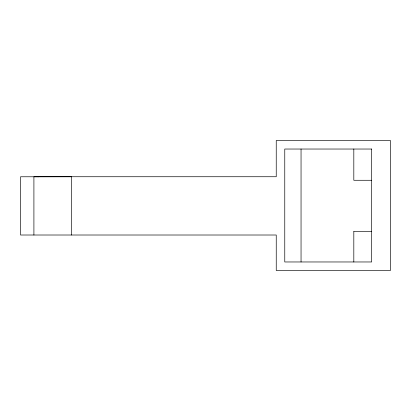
<?xml version="1.0" encoding="UTF-8"?>
<svg xmlns="http://www.w3.org/2000/svg" width="411" height="411" viewBox="0 0 411 411"><rect width="100%" height="100%" fill="white"/><g stroke="black" fill="none" stroke-linecap="round" stroke-linejoin="round"><path stroke-width="0.62" d="M37.91 176.735L276.238 176.735L276.243 140.511L390.45 140.511L390.45 270.489L276.243 270.489L276.243 235.01L20.55 235.01L20.55 176.771L38.649 176.771M371.678 180.28L353.814 180.28L353.814 149.034M353.814 231.521L371.678 231.521M353.814 231.521L353.814 261.966M301.047 149.034L301.047 261.966M71.689 235.01L71.689 176.735L33.908 176.781L33.908 235.01M371.678 149.034L284.766 149.034L284.766 261.966L371.678 261.966L371.678 149.034"/></g></svg>
